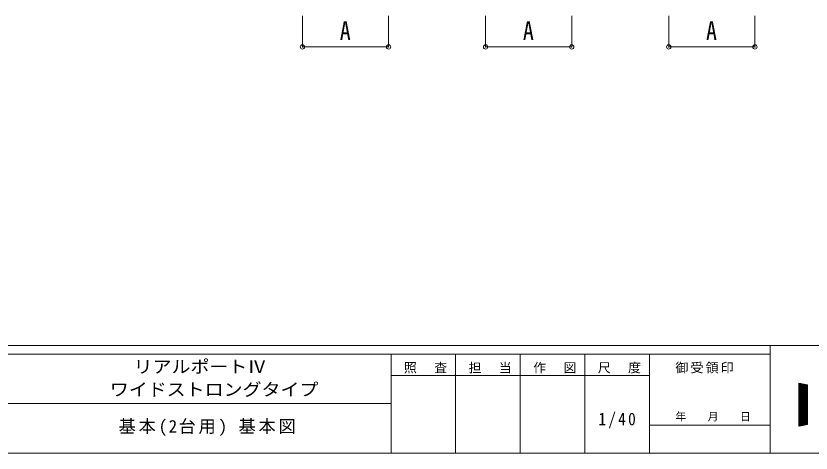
# Model space of a CAD drawing. Units: millimetres at full size, sheet at 1:40; details may follow other scales. Extents: x -11181 to 11305, y -7804 to 7716.
# Drawn here: x 181 to 7564, y -7804 to -3740 of the extents above; entities that cross this region are included whole.
import ezdxf
from ezdxf.enums import TextEntityAlignment as Align

# ---------------------------------------------------------------- set-up
doc = ezdxf.new("R2010")
doc.units = ezdxf.units.MM
doc.header["$LTSCALE"] = 40
doc.header["$PDMODE"] = 32
doc.header["$PDSIZE"] = 40
doc.layers.add('0-4_TABLE1', color=7, linetype='Continuous', lineweight=9)
doc.layers.add('F-0_240', color=7, linetype='Continuous', lineweight=9)
doc.styles.add('ＭＳ ゴシック', font='')
doc.styles.get('ＭＳ ゴシック').set_extended_font_data('MS Gothic')

msp = doc.modelspace()

# ---------------------------------------------------------------- linework, layer by layer
at = {"layer": '0-4_TABLE1', "color": 6}
for p, q in [((2841.7, -4029.31), (2841.7, -3740.34)), ((3641.7, -4029.31), (3641.7, -3740.34)), ((4541.7, -4029.31), (4541.7, -3740.34)), ((5341.7, -4029.31), (5341.7, -3740.34)), ((6241.7, -4029.31), (6241.7, -3740.34)), ((7041.7, -4029.31), (7041.7, -3740.34)), ((2841.7, -4029.31), (3641.7, -4029.31)), ((4541.7, -4029.31), (5341.7, -4029.31)), ((6241.7, -4029.31), (7041.7, -4029.31))]:
    msp.add_line(p, q, dxfattribs=at)
for p in [(2841.7, -4029.31), (3641.7, -4029.31), (4541.7, -4029.31), (5341.7, -4029.31), (6241.7, -4029.31), (7041.7, -4029.31)]:
    msp.add_point(p, dxfattribs=at)
at = {"layer": 'F-0_240', "color": 5}
for p, q in [((-11180.61, -6803.54), (10739.39, -6803.54)), ((7183.72, -6803.54), (7183.72, -7803.54)), ((-11180.61, -6883.54), (7183.72, -6883.54)), ((3663.72, -6883.54), (3663.72, -7803.54)), ((4263.72, -6883.54), (4263.72, -7803.54)), ((4863.72, -6883.54), (4863.72, -7803.54)), ((5463.72, -6883.54), (5463.72, -7803.54)), ((6063.72, -6883.54), (6063.72, -7803.54)), ((3663.72, -7083.54), (6063.72, -7083.54)), ((-4536.28, -7343.54), (3663.72, -7343.54)), ((6063.72, -7543.54), (7183.72, -7543.54)), ((-11180.61, -7803.54), (10739.39, -7803.54))]:
    msp.add_line(p, q, dxfattribs=at)
at = {"layer": 'F-0_240'}
for p, q in [((7450.33, -7153.68), (7530.33, -7170.34)), ((7450.33, -7153.68), (7450.33, -7553.68)), ((7450.33, -7157.44), (7468.4, -7157.44)), ((7452.7, -7553.18), (7452.7, -7154.17)), ((7456.7, -7552.35), (7456.7, -7155)), ((7460.7, -7551.52), (7460.7, -7155.84)), ((7464.7, -7550.68), (7464.7, -7156.67)), ((7468.7, -7549.85), (7468.7, -7157.5)), ((7472.7, -7549.02), (7472.7, -7158.34)), ((7476.7, -7548.18), (7476.7, -7159.17)), ((7480.7, -7547.35), (7480.7, -7160)), ((7450.33, -7161.44), (7487.6, -7161.44)), ((7450.33, -7165.44), (7506.8, -7165.44)), ((7450.33, -7169.44), (7526, -7169.44)), ((7450.33, -7173.44), (7530.33, -7173.44)), ((7450.33, -7177.44), (7530.33, -7177.44)), ((7450.33, -7181.44), (7530.33, -7181.44)), ((7450.33, -7185.44), (7530.33, -7185.44)), ((7450.33, -7189.44), (7530.33, -7189.44)), ((7450.33, -7193.44), (7530.33, -7193.44)), ((7450.33, -7197.44), (7530.33, -7197.44)), ((7450.33, -7201.44), (7530.33, -7201.44)), ((7450.33, -7205.44), (7530.33, -7205.44)), ((7450.33, -7209.44), (7530.33, -7209.44)), ((7450.33, -7213.44), (7530.33, -7213.44)), ((7450.33, -7217.44), (7530.33, -7217.44)), ((7450.33, -7221.44), (7530.33, -7221.44)), ((7450.33, -7225.44), (7530.33, -7225.44)), ((7450.33, -7229.44), (7530.33, -7229.44)), ((7450.33, -7233.44), (7530.33, -7233.44)), ((7484.7, -7546.52), (7484.7, -7160.84)), ((7488.7, -7545.68), (7488.7, -7161.67)), ((7492.7, -7544.85), (7492.7, -7162.5)), ((7496.7, -7544.02), (7496.7, -7163.34)), ((7500.7, -7543.18), (7500.7, -7164.17)), ((7504.7, -7542.35), (7504.7, -7165)), ((7508.7, -7541.52), (7508.7, -7165.84)), ((7512.7, -7540.68), (7512.7, -7166.67)), ((7516.7, -7539.85), (7516.7, -7167.5)), ((7520.7, -7539.02), (7520.7, -7168.34)), ((7524.7, -7538.18), (7524.7, -7169.17)), ((7528.7, -7537.35), (7528.7, -7170)), ((7530.33, -7170.34), (7530.33, -7537.01)), ((7450.33, -7237.44), (7530.33, -7237.44)), ((7450.33, -7241.44), (7530.33, -7241.44)), ((7450.33, -7245.44), (7530.33, -7245.44)), ((7450.33, -7249.44), (7530.33, -7249.44)), ((7450.33, -7253.44), (7530.33, -7253.44)), ((7450.33, -7257.44), (7530.33, -7257.44)), ((7450.33, -7261.44), (7530.33, -7261.44)), ((7450.33, -7265.44), (7530.33, -7265.44)), ((7450.33, -7269.44), (7530.33, -7269.44)), ((7450.33, -7273.44), (7530.33, -7273.44)), ((7450.33, -7277.44), (7530.33, -7277.44)), ((7450.33, -7281.44), (7530.33, -7281.44)), ((7450.33, -7285.44), (7530.33, -7285.44)), ((7450.33, -7289.44), (7530.33, -7289.44)), ((7450.33, -7293.44), (7530.33, -7293.44)), ((7450.33, -7297.44), (7530.33, -7297.44)), ((7450.33, -7301.44), (7530.33, -7301.44)), ((7450.33, -7305.44), (7530.33, -7305.44)), ((7450.33, -7309.44), (7530.33, -7309.44)), ((7450.33, -7313.44), (7530.33, -7313.44)), ((7450.33, -7317.44), (7530.33, -7317.44)), ((7450.33, -7321.44), (7530.33, -7321.44)), ((7450.33, -7325.44), (7530.33, -7325.44)), ((7450.33, -7329.44), (7530.33, -7329.44)), ((7450.33, -7333.44), (7530.33, -7333.44)), ((7450.33, -7337.44), (7530.33, -7337.44)), ((7450.33, -7341.44), (7530.33, -7341.44)), ((7450.33, -7345.44), (7530.33, -7345.44)), ((7450.33, -7349.44), (7530.33, -7349.44)), ((7450.33, -7353.44), (7530.33, -7353.44)), ((7450.33, -7357.44), (7530.33, -7357.44)), ((7450.33, -7361.44), (7530.33, -7361.44)), ((7450.33, -7365.44), (7530.33, -7365.44)), ((7450.33, -7369.44), (7530.33, -7369.44)), ((7450.33, -7373.44), (7530.33, -7373.44)), ((7450.33, -7377.44), (7530.33, -7377.44)), ((7450.33, -7381.44), (7530.33, -7381.44)), ((7450.33, -7385.44), (7530.33, -7385.44)), ((7450.33, -7389.44), (7530.33, -7389.44)), ((7450.33, -7393.44), (7530.33, -7393.44)), ((7450.33, -7397.44), (7530.33, -7397.44)), ((7450.33, -7401.44), (7530.33, -7401.44)), ((7450.33, -7405.44), (7530.33, -7405.44)), ((7450.33, -7409.44), (7530.33, -7409.44)), ((7450.33, -7413.44), (7530.33, -7413.44)), ((7450.33, -7417.44), (7530.33, -7417.44)), ((7450.33, -7421.44), (7530.33, -7421.44)), ((7450.33, -7425.44), (7530.33, -7425.44)), ((7450.33, -7429.44), (7530.33, -7429.44)), ((7450.33, -7433.44), (7530.33, -7433.44)), ((7450.33, -7437.44), (7530.33, -7437.44)), ((7450.33, -7441.44), (7530.33, -7441.44)), ((7450.33, -7445.44), (7530.33, -7445.44)), ((7450.33, -7449.44), (7530.33, -7449.44)), ((7450.33, -7453.44), (7530.33, -7453.44)), ((7450.33, -7457.44), (7530.33, -7457.44)), ((7450.33, -7461.44), (7530.33, -7461.44)), ((7450.33, -7465.44), (7530.33, -7465.44)), ((7450.33, -7469.44), (7530.33, -7469.44)), ((7450.33, -7473.44), (7530.33, -7473.44)), ((7450.33, -7477.44), (7530.33, -7477.44)), ((7450.33, -7481.44), (7530.33, -7481.44)), ((7450.33, -7485.44), (7530.33, -7485.44)), ((7450.33, -7489.44), (7530.33, -7489.44)), ((7450.33, -7493.44), (7530.33, -7493.44)), ((7450.33, -7497.44), (7530.33, -7497.44)), ((7450.33, -7501.44), (7530.33, -7501.44)), ((7450.33, -7505.44), (7530.33, -7505.44)), ((7450.33, -7509.44), (7530.33, -7509.44)), ((7450.33, -7513.44), (7530.33, -7513.44)), ((7450.33, -7517.44), (7530.33, -7517.44)), ((7450.33, -7521.44), (7530.33, -7521.44)), ((7450.33, -7525.44), (7530.33, -7525.44)), ((7450.33, -7529.44), (7530.33, -7529.44)), ((7450.33, -7533.44), (7530.33, -7533.44)), ((7530.33, -7537.01), (7450.33, -7553.68)), ((7450.33, -7537.44), (7528.27, -7537.44)), ((7450.33, -7541.44), (7509.07, -7541.44)), ((7450.33, -7545.44), (7489.87, -7545.44)), ((7450.33, -7549.44), (7470.67, -7549.44)), ((7450.33, -7553.44), (7451.47, -7553.44))]:
    msp.add_line(p, q, dxfattribs=at)

# ---------------------------------------------------------------- texts
at = {"layer": '0-4_TABLE1', "style": 'ＭＳ ゴシック'}
for s, height, width, p in [('A', 176, 0.85, (3187.95, -4018.58)), ('A', 176, 0.85, (4887.95, -4018.58)), ('A', 176, 0.85, (6587.95, -4018.58)), ('リアルポートⅣ', 117.3, 1.1, (1273.97, -7093.86))]:
    msp.add_text(s, height=height, dxfattribs=dict(at, width=width)).set_placement(p, align=Align.BOTTOM_LEFT)
at = {"layer": 'F-0_240', "style": 'ＭＳ ゴシック', "width": 1.1}
msp.add_text('\u3000ワイドストロングタイプ', height=117.3, dxfattribs=at).set_placement((877.69, -7306.24), align=Align.BOTTOM_LEFT)
at = {"layer": 'F-0_240', "style": 'ＭＳ ゴシック'}
msp.add_text('年\u3000\u3000月\u3000\u3000日', height=73.31, dxfattribs=at).set_placement((6303.72, -7523.54), align=Align.BOTTOM_LEFT)
at = {"layer": 'F-0_240', "attachment_point": 7, "style": 'ＭＳ ゴシック'}
for s, insert, char_height in [('\\T1.17;照\u3000査', (3783.72, -7063.54), 87.98), ('\\T1.17;担\u3000当', (4383.72, -7063.54), 87.98), ('\\T1.17;作\u3000図', (4983.72, -7063.54), 87.98), ('\\T1.17;尺\u3000度', (5583.72, -7063.54), 87.98), ('\\T1.17;御受領印', (6303.72, -7063.54), 87.98), ('\\T1.28;\\W0.9;1/40', (5588.72, -7573.54), 117.3), ('\\T1.16;基本(2台用)\\~基本図', (1135.04, -7644.25), 117.3)]:
    msp.add_mtext(s, dxfattribs=dict(at, insert=insert, char_height=char_height))

doc.saveas('drawing.dxf')
